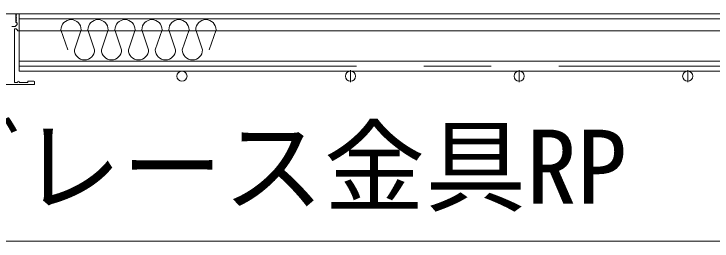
# Model space of a CAD drawing. Units: millimetres at full size, sheet at 1:40; details may follow other scales. Extents: x -7707 to 7893, y -5335 to 5359.
# Drawn here: x 1363.3 to 1777.4, y -3910.1 to -3775.2 of the extents above; entities that cross this region are included whole.
import ezdxf
from ezdxf.enums import TextEntityAlignment as Align

# ---------------------------------------------------------------- set-up
doc = ezdxf.new("R2010")
doc.units = ezdxf.units.MM
doc.header["$LTSCALE"] = 40
doc.linetypes.add('CHAIN1', pattern=[8, 5, -1, 1, -1])
for name, color, linetype, lineweight in [('7-0_中心線', 4, 'CHAIN1', 9), ('7-2_メイン・クロス', 3, 'Continuous', 18), ('7-6_文字', 7, 'Continuous', 18), ('7-D_パネル', 4, 'Continuous', 18)]:
    doc.layers.add(name, color=color, linetype=linetype, lineweight=lineweight)
doc.styles.add('ＭＳ ゴシック', font='')
doc.styles.get('ＭＳ ゴシック').set_extended_font_data('MS Gothic')

msp = doc.modelspace()

# ---------------------------------------------------------------- linework, layer by layer
at = {"layer": '7-0_中心線'}
for p, q in [((1366.47, -3806.19), (2260.66, -3806.19)), ((1562.97, -3815.8), (1562.97, -3808.53)), ((1662.97, -3815.8), (1662.97, -3808.53)), ((1762.97, -3815.8), (1762.97, -3808.53))]:
    msp.add_line(p, q, dxfattribs=at)
at = {"layer": '7-2_メイン・クロス'}
for p, q in [((1198.54, -3775.19), (2373.54, -3775.19)), ((1364.72, -3775.44), (1364.58, -3775.51)), ((1364.72, -3775.94), (1364.58, -3775.87)), ((1364.72, -3775.94), (1364.58, -3776.01)), ((1364.72, -3776.44), (1364.58, -3776.37)), ((1364.72, -3776.44), (1364.58, -3776.51)), ((1364.72, -3775.44), (1364.72, -3775.19)), ((1364.72, -3775.19), (1366.17, -3775.19)), ((1364.72, -3775.19), (1366.17, -3775.19)), ((1366.47, -3784.89), (1366.47, -3775.49)), ((1364.72, -3776.94), (1364.58, -3776.87)), ((1364.72, -3776.94), (1364.58, -3777.01)), ((1364.72, -3777.44), (1364.58, -3777.37)), ((1364.72, -3777.44), (1364.58, -3777.51)), ((1364.72, -3777.94), (1364.58, -3777.87)), ((1364.72, -3777.94), (1364.58, -3778.01)), ((1364.72, -3778.44), (1364.58, -3778.37)), ((1364.72, -3778.44), (1364.58, -3778.51)), ((1364.72, -3778.94), (1364.58, -3778.87)), ((1364.72, -3778.94), (1364.58, -3779.01)), ((1364.72, -3779.44), (1364.58, -3779.37)), ((1364.72, -3779.44), (1364.58, -3779.51)), ((1364.72, -3779.94), (1364.58, -3779.87)), ((1364.72, -3779.94), (1364.58, -3780.01)), ((1364.72, -3780.44), (1364.58, -3780.37)), ((1364.72, -3780.44), (1365.17, -3780.44)), ((1365.17, -3781.49), (1365.17, -3780.44)), ((1361.97, -3782.69), (1363.97, -3782.69)), ((1363.62, -3784.19), (1363.62, -3815.99)), ((1363.82, -3783.99), (1364.52, -3783.99)), ((1365.17, -3781.49), (1363.97, -3782.69)), ((1365.37, -3784.84), (1364.52, -3783.99)), ((1365.37, -3784.99), (1365.37, -3784.84)), ((1365.57, -3785.19), (1366.17, -3785.19)), ((1366.47, -3785.19), (2259.47, -3785.19)), ((1375.17, -3817.19), (1350.77, -3817.19)), ((1365.37, -3815.99), (1363.62, -3815.99)), ((1365.37, -3815.74), (1365.37, -3815.99)), ((1366.47, -3815.74), (1366.47, -3815.99)), ((1371.27, -3815.99), (1366.47, -3815.99)), ((1371.47, -3815.79), (1371.47, -3815.49)), ((1371.77, -3815.19), (1375.17, -3815.19)), ((1375.47, -3816.89), (1375.47, -3815.49))]:
    msp.add_line(p, q, dxfattribs=at)
for centre, radius, start, end in [((1364.67, -3775.69), 0.2, 117.0189, 242.9811), ((1364.67, -3776.19), 0.2, 117.0189, 242.9811), ((1364.67, -3776.69), 0.2, 117.0189, 242.9811), ((1366.17, -3775.49), 0.3, 0, 90), ((1364.67, -3777.19), 0.2, 117.0189, 242.9811), ((1364.67, -3777.69), 0.2, 117.0189, 242.9811), ((1364.67, -3778.19), 0.2, 117.0189, 242.9811), ((1364.67, -3778.69), 0.2, 117.0189, 242.9811), ((1364.67, -3779.19), 0.2, 117.0189, 242.9811), ((1364.67, -3779.69), 0.2, 117.0189, 242.9811), ((1364.67, -3780.19), 0.2, 117.0189, 242.9811), ((1363.82, -3784.19), 0.2, 90, 180), ((1365.57, -3784.99), 0.2, 180, 270), ((1366.17, -3784.89), 0.3, 270, 0), ((1365.92, -3815.74), 0.55, 0, 180), ((1371.27, -3815.79), 0.2, 270, 0), ((1371.77, -3815.49), 0.3, 90, 180), ((1375.17, -3815.49), 0.3, 0, 90), ((1375.17, -3816.89), 0.3, 270, 0)]:
    msp.add_arc(centre, radius, start, end, dxfattribs=at)
at = {"layer": '7-6_文字'}
msp.add_line((1306.15, -3910.1), (2351.93, -3910.1), dxfattribs=at)
at = {"layer": '7-D_パネル'}
for p, q in [((1366.47, -3778.19), (1366.47, -3803.19)), ((1391.16, -3784.56), (1395.16, -3796.49)), ((1403.16, -3784.56), (1399.16, -3796.49)), ((1407.16, -3784.56), (1411.16, -3796.49)), ((1419.16, -3784.56), (1415.16, -3796.49)), ((1423.16, -3784.56), (1427.16, -3796.49)), ((1435.16, -3784.56), (1431.16, -3796.49)), ((1439.16, -3784.56), (1443.16, -3796.49)), ((1451.16, -3784.56), (1447.16, -3796.49)), ((1455.16, -3784.56), (1459.16, -3796.49)), ((1467.16, -3784.56), (1463.16, -3796.49)), ((1471.16, -3784.56), (1475.16, -3796.49)), ((1483.16, -3784.56), (1479.16, -3796.49))]:
    msp.add_line(p, q, dxfattribs=at)
at = {"layer": '7-D_パネル', "lineweight": 9}
for p, q in [((1366.47, -3778.19), (2259.47, -3778.19)), ((1366.47, -3803.19), (2259.47, -3803.19)), ((1366.47, -3803.19), (1366.47, -3809.19)), ((1366.47, -3809.19), (2259.47, -3809.19))]:
    msp.add_line(p, q, dxfattribs=at)
at = {"layer": '7-D_パネル'}
for centre in [(1462.97, -3812.19), (1562.97, -3812.19), (1662.97, -3812.19), (1762.97, -3812.19)]:
    msp.add_circle(centre, 3, dxfattribs=at)
for centre, start, end in [((1397.16, -3784.56), 0, 180), ((1413.16, -3784.56), 0, 180), ((1429.16, -3784.56), 0, 180), ((1445.16, -3784.56), 0, 180), ((1461.16, -3784.56), 0, 180), ((1477.16, -3784.56), 0, 180), ((1405.16, -3796.49), 180, 0), ((1421.16, -3796.49), 180, 0), ((1437.16, -3796.49), 180, 0), ((1453.16, -3796.49), 180, 0), ((1469.16, -3796.49), 180, 0)]:
    msp.add_arc(centre, 6, start, end, dxfattribs=at)

# ---------------------------------------------------------------- texts
at = {"layer": '7-6_文字', "style": 'ＭＳ ゴシック'}
msp.add_text('ブレース金具RP', height=43.99, dxfattribs=at).set_placement((1307.17, -3901.08), align=Align.BOTTOM_LEFT)

doc.saveas('drawing.dxf')
